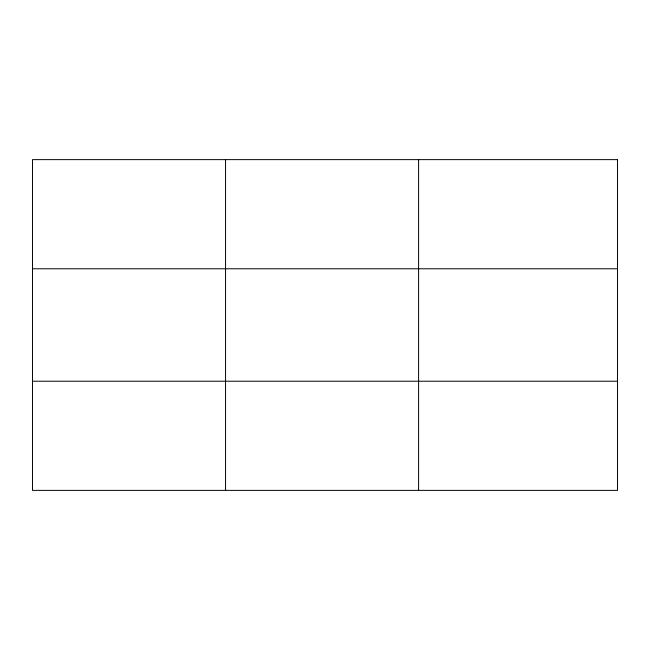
<?xml version="1.0" encoding="UTF-8"?>
<svg xmlns="http://www.w3.org/2000/svg" width="650" height="650" viewBox="0 0 650 650"><rect width="100%" height="100%" fill="white"/><g stroke="black" fill="none" stroke-linecap="round" stroke-linejoin="round"><path stroke-width="0.97" d="M225.55 159.624L225.55 490.376M418.6 159.624L418.6 490.376M32.5 268.775L617.5 268.775M32.5 381.225L617.5 381.225M617.5 159.624L617.5 490.376L32.5 490.376L32.5 159.624L617.5 159.624"/></g></svg>
